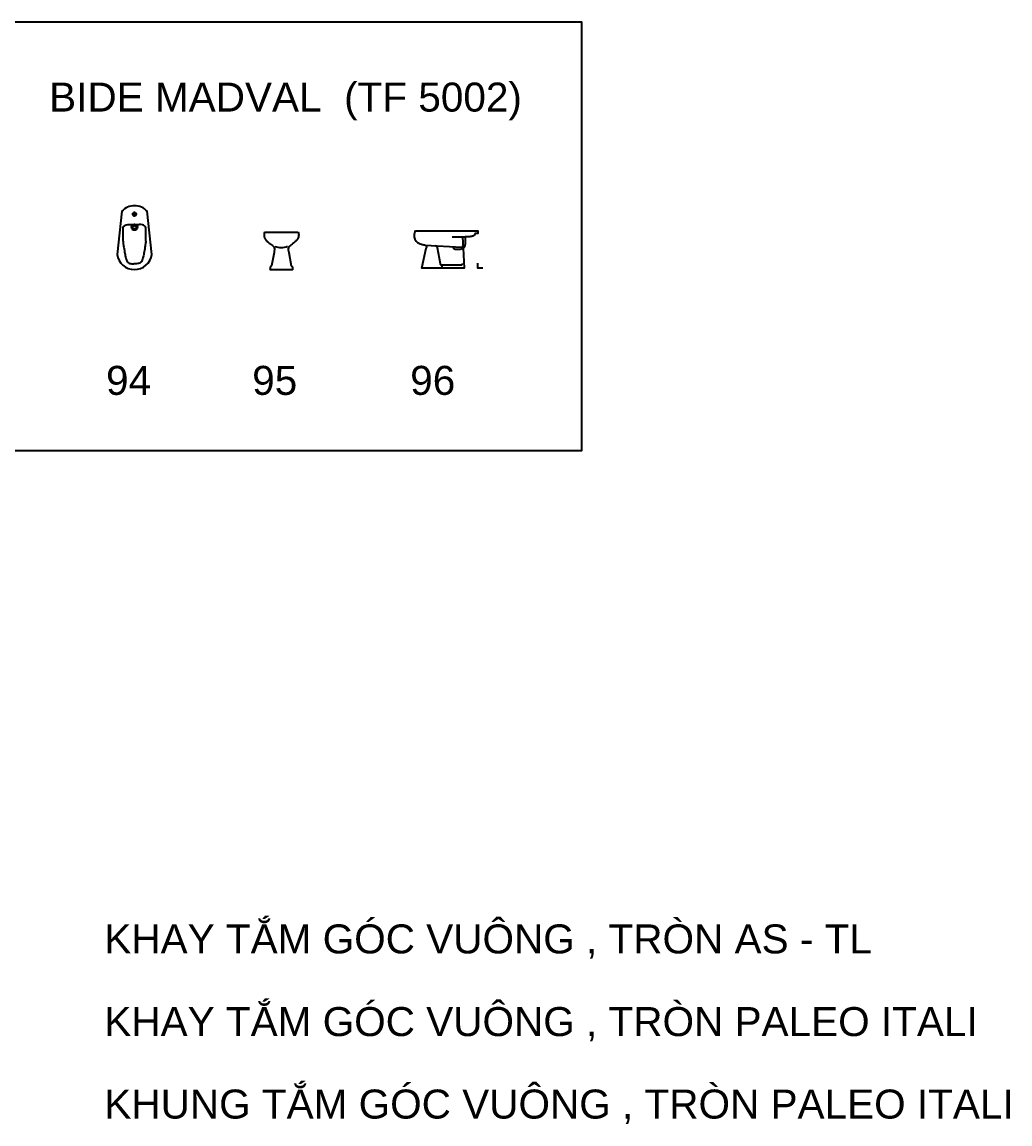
# Model space of a CAD drawing. Header units: inches. Extents: x 242965 to 445791, y 236206 to 423703.
# Drawn here: x 383132 to 393096, y 274659 to 285772 of the extents above; entities that cross this region are included whole.
import ezdxf

# ---------------------------------------------------------------- set-up
doc = ezdxf.new("R2010")
doc.units = ezdxf.units.IN
doc.header["$MEASUREMENT"] = 0
doc.layers.add('2', color=181, linetype='Continuous', lineweight=20)
doc.layers.add('HATCH', color=8, linetype='Continuous')
doc.layers.add('wc', color=144, linetype='Continuous')
doc.styles.add('Vni-Helve', font='')
doc.styles.get('Vni-Helve').set_extended_font_data('VNI-Helve')

# ---------------------------------------------------------------- blocks, each defined once
blk = doc.blocks.new('96')
at = {"layer": 'HATCH', "linetype": 'Continuous'}
blk.add_lwpolyline([(-630, 377), (0, 377), (0, 349), (-29, 349)], dxfattribs=at)
blk.add_lwpolyline([(-129, 316), (-129, 244), (-129, 244, -0.23465), (-148, 200), (-136, 0), (-564, 0), (-521, 201)], format="xyb", dxfattribs=at)
blk.add_open_spline([(-630, 377), (-634, 369), (-643, 349), (-645, 317), (-636, 291), (-621, 268), (-599, 250), (-565, 239), (-544, 235), (-527, 231), (-519, 223), (-518, 210), (-521, 201), (-521, 201)], degree=3, knots=[0, 0, 0, 0, 23.247969, 55.974766, 75.755424, 94.202369, 124.855105, 144.188967, 170.164458, 181.490731, 184.745561, 199.45822, 213.241813, 213.241813, 213.241813, 213.241813], dxfattribs=at)
for points in [[(-29, 349), (-29, 346), (-32, 337), (-42, 327), (-59, 320), (-86, 317), (-103, 316), (-129, 316)], [(-29, 349), (-33, 336), (-44, 326), (-66, 318), (-95, 316), (-129, 316)]]:
    blk.add_spline(points, degree=3, dxfattribs=at)
at = {"layer": 'wc', "color": 7}
blk.add_lwpolyline([(-630, 377), (0, 377), (0, 349), (-29, 349)], dxfattribs=at)
at = {"layer": 'wc'}
for points in [[(-630, 377), (0, 377), (0, 349), (-29, 349)], [(-155, 316), (-148, 200), (-136, 0), (-564, 0), (-521, 201)], [(50, 0), (0, 0), (0, 50)]]:
    blk.add_lwpolyline(points, dxfattribs=at)
at = {"layer": 'wc', "color": 7}
blk.add_lwpolyline([(-129, 316), (-129, 244), (-129, 244, -0.23465), (-148, 200), (-136, 0), (-564, 0), (-521, 201)], format="xyb", dxfattribs=at)
at = {"layer": 'wc'}
for points in [[(-531, 233), (-166, 212), (-166, 212, 0.486023), (-150, 225)], [(-429, 227, -0.262549), (-410, 207), (-410, 207), (-381, 47), (-381, 47, 0.447579), (-363, 34), (-363, 34), (-363, 0)], [(-259, 316), (-129, 316), (-129, 244), (-129, 244, -0.398489), (-177, 188), (-177, 188), (-228, 188), (-228, 188, -0.404587), (-244, 209)], [(-363, 34), (-165, 34), (-165, 34, 0.550173), (-154, 45)]]:
    blk.add_lwpolyline(points, format="xyb", dxfattribs=at)
at = {"layer": 'wc', "color": 7}
blk.add_open_spline([(-630, 377), (-634, 369), (-643, 349), (-645, 317), (-636, 291), (-621, 268), (-599, 250), (-565, 239), (-544, 235), (-527, 231), (-519, 223), (-518, 210), (-521, 201), (-521, 201)], degree=3, knots=[0, 0, 0, 0, 23.247969, 55.974766, 75.755424, 94.202369, 124.855105, 144.188967, 170.164458, 181.490731, 184.745561, 199.45822, 213.241813, 213.241813, 213.241813, 213.241813], dxfattribs=at)
at = {"layer": 'wc'}
blk.add_open_spline([(-630, 377), (-634, 369), (-643, 349), (-645, 317), (-636, 291), (-621, 268), (-599, 250), (-565, 239), (-544, 235), (-527, 231), (-519, 223), (-518, 210), (-521, 201), (-521, 201)], degree=3, knots=[0, 0, 0, 0, 23.247969, 55.974766, 75.755424, 94.202369, 124.855105, 144.188967, 170.164458, 181.490731, 184.745561, 199.45822, 213.241813, 213.241813, 213.241813, 213.241813], dxfattribs=at)
at = {"layer": 'wc', "color": 7}
for points in [[(-29, 349), (-29, 346), (-32, 337), (-42, 327), (-59, 320), (-86, 317), (-103, 316), (-129, 316)], [(-29, 349), (-33, 336), (-44, 326), (-66, 318), (-95, 316), (-129, 316)]]:
    blk.add_spline(points, degree=3, dxfattribs=at)
at = {"layer": 'wc'}
for points in [[(-29, 349), (-29, 346), (-32, 337), (-42, 327), (-59, 320), (-86, 317), (-103, 316), (-129, 316)], [(-29, 349), (-33, 336), (-44, 326), (-66, 318), (-95, 316), (-129, 316)]]:
    blk.add_spline(points, degree=3, dxfattribs=at)
blk = doc.blocks.new('95')
at = {"layer": 'HATCH', "linetype": 'Continuous'}
for points in [[(-170, 377), (170, 377)], [(-74, 173), (-99, 36)], [(74, 173), (99, 36)], [(-115, 0), (115, 0)]]:
    blk.add_lwpolyline(points, dxfattribs=at)
for points in [[(-170, 377), (-174, 361), (-174, 341), (-168, 318), (-156, 298), (-137, 279), (-109, 256), (-91, 242), (-77, 227), (-71, 217), (-69, 200), (-74, 173)], [(170, 377), (174, 361), (174, 341), (168, 318), (156, 298), (137, 279), (109, 256), (91, 242), (77, 227), (71, 217), (69, 200), (74, 173)], [(-99, 36), (-106, 32), (-110, 27), (-112, 17), (-114, 7), (-115, 0)], [(99, 36), (106, 32), (110, 27), (112, 17), (114, 7), (115, 0)]]:
    blk.add_spline(points, degree=3, dxfattribs=at)
at = {"layer": 'wc', "color": 7}
for points in [[(-170, 377), (170, 377)], [(-74, 173), (-99, 36)], [(74, 173), (99, 36)], [(-115, 0), (115, 0)]]:
    blk.add_lwpolyline(points, dxfattribs=at)
at = {"layer": 'wc'}
for points in [[(-170, 377), (170, 377)], [(-74, 173), (-99, 36)], [(74, 173), (99, 36)], [(-115, 0), (115, 0)]]:
    blk.add_lwpolyline(points, dxfattribs=at)
blk.add_lwpolyline([(-66, 233, 0.178723), (63, 234)], format="xyb", dxfattribs=at)
at = {"layer": 'wc', "color": 7}
for points in [[(-170, 377), (-174, 361), (-174, 341), (-168, 318), (-156, 298), (-137, 279), (-109, 256), (-91, 242), (-77, 227), (-71, 217), (-69, 200), (-74, 173)], [(170, 377), (174, 361), (174, 341), (168, 318), (156, 298), (137, 279), (109, 256), (91, 242), (77, 227), (71, 217), (69, 200), (74, 173)], [(-99, 36), (-106, 32), (-110, 27), (-112, 17), (-114, 7), (-115, 0)], [(99, 36), (106, 32), (110, 27), (112, 17), (114, 7), (115, 0)]]:
    blk.add_spline(points, degree=3, dxfattribs=at)
at = {"layer": 'wc'}
for points in [[(-170, 377), (-174, 361), (-174, 341), (-168, 318), (-156, 298), (-137, 279), (-109, 256), (-91, 242), (-77, 227), (-71, 217), (-69, 200), (-74, 173)], [(170, 377), (174, 361), (174, 341), (168, 318), (156, 298), (137, 279), (109, 256), (91, 242), (77, 227), (71, 217), (69, 200), (74, 173)], [(-99, 36), (-106, 32), (-110, 27), (-112, 17), (-114, 7), (-115, 0)], [(99, 36), (106, 32), (110, 27), (112, 17), (114, 7), (115, 0)]]:
    blk.add_spline(points, degree=3, dxfattribs=at)
blk = doc.blocks.new('94')
at = {"layer": 'HATCH', "linetype": 'Continuous'}
blk.add_lwpolyline([(-128, -56), (-128, -56), (-176, -492), (-176, -492, 0.862753), (174, -492), (174, -492), (128, -56, 0.440397)], format="xyb", close=True, dxfattribs=at)
at = {"layer": 'wc', "color": 7}
blk.add_lwpolyline([(-128, -56), (-128, -56), (-176, -492), (-176, -492, 0.862753), (174, -492), (174, -492), (128, -56, 0.440397)], format="xyb", close=True, dxfattribs=at)
at = {"layer": 'wc'}
blk.add_lwpolyline([(-128, -56), (-128, -56), (-176, -492), (-176, -492, 0.862753), (174, -492), (174, -492), (128, -56, 0.440397)], format="xyb", close=True, dxfattribs=at)
for points in [[(24, -86), (-28, -86)], [(0, -111), (0, -59)], [(-49, -190), (47, -190)], [(-116, -356), (-116, -230)], [(114, -356), (114, -230)]]:
    blk.add_lwpolyline(points, dxfattribs=at)
for centre, radius in [((0, -86), 17.3), ((0, -217), 30.3), ((0, -217), 17.3)]:
    blk.add_circle(centre, radius, dxfattribs=at)
for points in [[(-116, -230), (-113, -213), (-102, -201), (-83, -193), (-49, -190)], [(114, -230), (110, -213), (99, -201), (80, -193), (47, -190)], [(-116, -356), (-115, -373), (-108, -419), (-97, -481), (-88, -527), (-81, -548), (-71, -564), (-61, -574), (-47, -581), (-7, -585)], [(114, -356), (112, -373), (105, -419), (95, -481), (85, -527), (78, -548), (69, -564), (59, -574), (45, -581), (-7, -585)]]:
    blk.add_spline(points, degree=3, dxfattribs=at)

msp = doc.modelspace()

# ---------------------------------------------------------------- linework, layer by layer
at = {"layer": 'wc', "color": 3}
msp.add_lwpolyline([(382926.341, 281452.39), (388776.604, 281452.39), (388776.604, 285771.741), (382926.341, 285771.741)], close=True, dxfattribs=at)

# ---------------------------------------------------------------- block references
at = {"layer": 'wc'}
for name, p in [('94', (384266.338, 283919.163)), ('95', (385747.274, 283276.173)), ('96', (387728.664, 283290.056))]:
    msp.add_blockref(name, p, dxfattribs=at)

# ---------------------------------------------------------------- texts
at = {"layer": '2', "color": 4, "style": 'Vni-Helve'}
for s, p in [('BIDE MADVAL  (TF 5002)', (383405.415, 284868.675)), ('94', (383979.203, 282011.805)), ('95', (385453.096, 282011.805)), ('96', (387046.71, 282011.805)), ('KHAY TAÉM GOÙC VUOÂNG , TROØN AS - TL', (383962.027, 276379.057)), ('KHAY TAÉM GOÙC VUOÂNG , TROØN PALEO ITALI', (383962.027, 275545.384)), ('KHUNG TAÉM GOÙC VUOÂNG , TROØN PALEO ITALI', (383962.027, 274713.624))]:
    msp.add_text(s, height=292.5, dxfattribs=at).set_placement(p)

doc.saveas('drawing.dxf')
